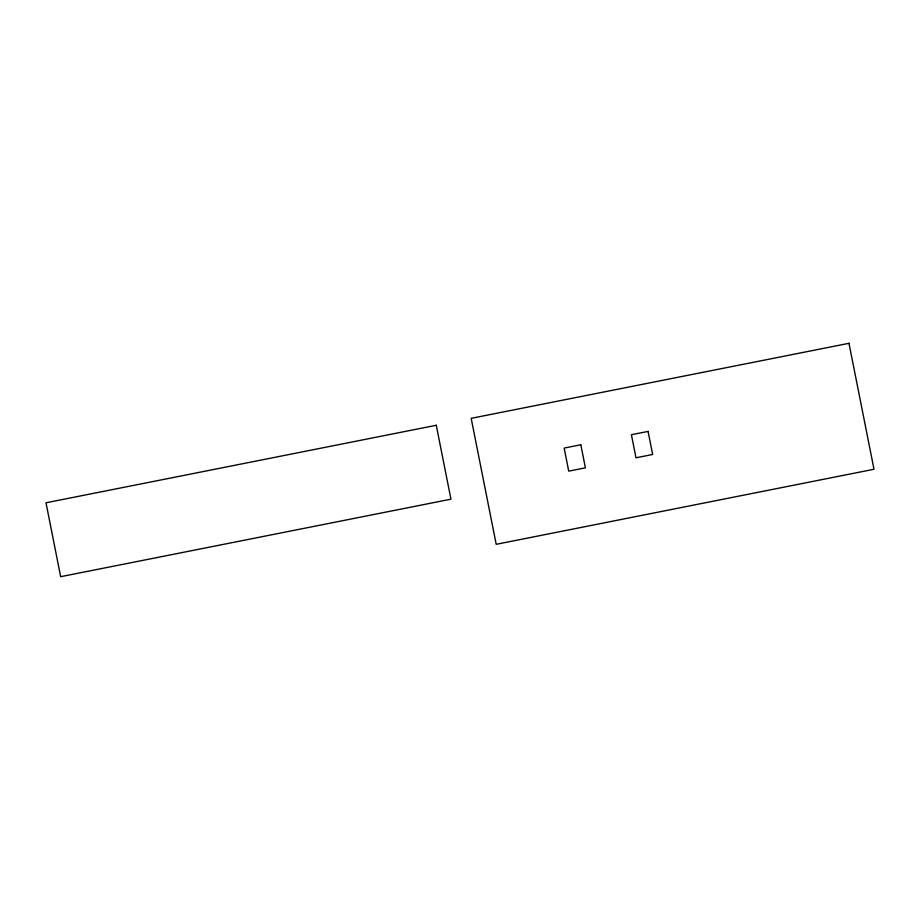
<?xml version="1.0" encoding="UTF-8"?>
<svg xmlns="http://www.w3.org/2000/svg" width="920" height="920" viewBox="0 0 920 920"><rect width="100%" height="100%" fill="white"/><g stroke="black" fill="none" stroke-linecap="round" stroke-linejoin="round"><path stroke-width="1.38" d="M436.264 425.27L46 502.791L60.674 576.691L450.949 499.18L436.264 425.27M848.976 343.309L471.178 418.335L496.202 544.306L874 469.269L848.976 343.309M580.819 444.762L564.155 448.074L568.732 471.143L585.407 467.831L580.819 444.762M648.071 431.399L631.407 434.711L635.984 457.78L652.648 454.48L648.071 431.399"/></g></svg>
